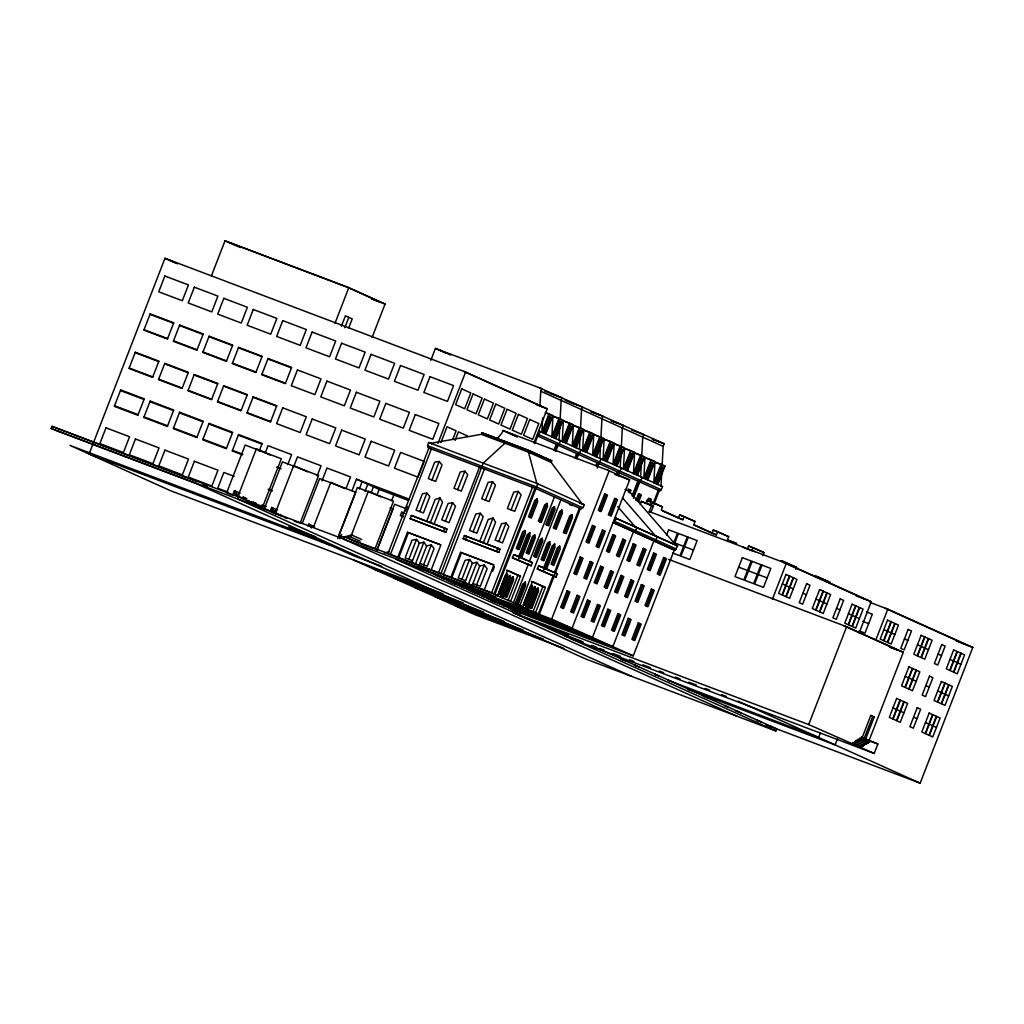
<?xml version="1.0" encoding="UTF-8"?>
<svg xmlns="http://www.w3.org/2000/svg" width="1024" height="1024" viewBox="0 0 1024 1024"><rect width="100%" height="100%" fill="white"/><g stroke="black" fill="none" stroke-linecap="round" stroke-linejoin="round"><path stroke-width="1.5" d="M510.733 578.662L510.285 575.514L507.904 577.382M535.667 589.888L535.219 586.739L532.838 588.621M539.981 405.504L540.736 391.232L541.747 388.634L435.43 348.403L430.81 360.32M542.605 418.01L541.837 432.333L548.979 413.926L545.357 412.557M552.947 416.141L551.859 436.851L559.002 418.432L552.947 416.141L562.957 420.224L555.814 438.63M559.795 425.805L559.027 440.077L560.499 440.64L559.283 443.789L557.197 444.813L554.893 450.739M560.128 419.456L561.139 400.41L562.15 397.811L544.768 391.155M563.341 420.826L562.24 441.523L569.382 423.117L563.341 420.826L573.35 424.896L566.208 443.315L566.374 440.128M573.35 425.331L572.25 446.029L579.392 427.622L573.35 425.331L583.36 429.402L576.218 447.821L576.384 444.634M580.186 434.982L579.43 449.267L580.902 449.83L579.686 452.979L577.6 454.003L575.872 458.445M580.531 428.646L581.542 409.6L582.541 407.002L570.394 402.483M583.744 430.016L582.643 450.714L589.786 432.294L583.744 430.016L593.754 434.086L586.611 452.506L586.778 449.318M593.754 434.522L592.653 455.219L599.795 436.813L593.754 434.522L603.763 438.592L596.621 457.011L596.787 453.824M600.512 445.76L599.834 458.458L601.306 459.008L596.851 466.15M600.922 437.824L601.933 418.79L602.944 416.192L591.13 411.725M604.147 439.194L603.046 459.904L610.189 441.485L604.147 439.194L614.157 443.277L607.014 461.683L607.181 458.496M614.157 443.712L613.056 464.41L620.198 445.99L614.157 443.712L624.166 447.782L617.024 466.189L617.19 463.014M620.902 454.95L620.237 467.635L621.709 468.198L617.254 475.341M621.325 447.014L622.336 427.981L623.347 425.382L611.2 420.864M624.55 448.384L623.45 469.082L630.592 450.675L624.55 448.384L634.56 452.454L627.418 470.874L627.584 467.686M634.56 452.89L633.459 473.6L640.602 455.181L634.56 452.89L644.57 456.973L637.427 475.379L637.594 472.192M641.306 464.141L640.64 476.826L642.112 477.389L640.883 480.538L638.797 481.562L633.05 496.384M641.728 456.205L642.739 437.158L643.75 434.56L631.603 430.042M644.941 457.574L643.84 478.272L650.982 459.853L644.941 457.574L654.95 461.645L647.808 480.064M654.95 462.08L653.862 482.778L661.005 464.371L654.95 462.08L664.973 466.15L657.83 484.57M661.709 473.318L661.03 486.016L662.515 486.566L661.286 489.728L659.2 490.752L654.029 504.09M662.131 465.382L663.142 446.349L664.154 443.75L539.93 388.019M591.578 645.53L776.653 728.883L775.846 730.944L586.112 659.149L196.339 483.622L55.168 430.195L51.2 428.416L52.006 426.342L238.618 496.96L237.824 499.034L631.565 676.352M533.926 443.034L547.2 408.794L465.6 372.045L164.979 258.291L89.062 454.016L330.739 545.472M211.443 275.789L225.011 240.819L348.8 287.667L385.062 304L372.058 337.51M226.624 492.89L245.171 445.069L281.331 458.739L262.771 506.573L246.874 500.557M232.819 494.771L234.432 490.624L240.154 493.197M259.123 451.251L262.144 443.482L238.566 434.56L232.205 450.944L242.522 454.848M265.254 452.89L268.032 445.709L291.61 454.63L287.718 464.678M334.963 323.315L348.8 287.667M263.898 509.67L282.445 461.85L318.605 475.533L300.045 523.354M341.402 326.221L345.434 315.814L352.23 318.874L348.774 327.795M270.093 511.552L271.706 507.418L277.427 509.99M344.794 327.744L348.838 317.35M275.123 513.395L293.67 465.562L307.571 471.821M293.606 466.906L297.51 456.87L321.088 465.792L317.184 475.827M302.208 523.52L319.629 478.592L355.789 492.275L337.792 538.65M321.971 480.934L326.976 468.019L350.554 476.941L346.099 488.422M308.083 526.234L308.89 524.16L314.611 526.733M313.434 527.245L330.854 482.317L344.755 488.576M352 490.65L356.454 479.168L409.498 499.251M339.955 538.816L341.645 534.477M359.334 488.896L362.112 481.728M365.005 491.456L367.782 484.275M350.963 536.154L368.384 491.226L380.89 496.858M361.651 539.494L351.642 534.976L350.029 539.123L358.618 542.989M371.226 492.57L373.453 486.822M376.896 495.117L379.123 489.382L356.454 479.168M391.629 500.698L393.856 494.95M374.963 549.018L393.51 501.197L357.363 487.514L338.803 535.347L344.589 537.536M376.64 550.682L394.637 504.307L406.208 508.685M377.229 549.606L392.973 509.018L390.08 507.93M403.302 516.672L400.448 515.392L401.677 512.23L404.621 513.344M428.685 442.496L427.469 445.658L536.512 486.925L537.741 483.763L428.685 442.496L431.59 443.802M428.48 446.054L427.878 447.642L535.45 488.346L536.064 486.771L582.976 507.84L584.205 504.691L536.832 483.456L528.486 452.16L529.101 450.573L481.946 432.73L481.331 434.317L430.733 443.315M387.878 553.805L428.89 448.051L429.837 448.474M388.109 553.843L388.915 551.77L384.474 552.934M418.624 475.712L424.192 461.363L400.614 452.442L394.496 468.224L418.074 477.146M405.568 511.027L407.309 506.56M431.347 448.973L390.323 554.726L430.592 570.035M437.901 443.456L465.6 372.045M410.125 518.618L411.354 515.456L444.749 528.102L447.014 529.114L445.798 532.275L410.125 518.618L445.798 532.275M440.922 442.522L447.053 426.739L456.115 430.822L452.774 439.424M397.696 557.517L407.488 532.262L440.896 544.896L431.104 570.15L440.922 573.875L483.213 463.13L504.909 443.238L505.523 441.651L506.65 442.163M398.643 557.939L408.435 532.685L407.488 532.262M419.75 511.552L426.931 493.043L429.798 496.538L423.437 512.947L416.064 510.17L422.426 493.747L426.931 493.043M431.987 479.987L439.181 461.466L442.048 464.973L435.674 481.382L428.314 478.592L434.675 462.182L439.181 461.466M408.832 559.258L416.55 539.379L419.354 543.027L411.661 562.867M455.04 440.448L458.381 431.834L467.456 435.917M426.637 521.408L435.174 499.392L439.949 497.958L442.534 502.182L433.997 524.186M430.31 522.803L439.949 497.958M415.347 564.262L423.91 542.17L426.624 546.074M419.021 565.658L426.726 545.818L431.283 544.947L434.086 548.608L427.251 566.234L419.878 563.443M423.565 564.838L431.283 544.947M445.414 521.267L452.595 502.746L455.462 506.253L449.101 522.662L441.728 519.872L448.102 503.462L452.595 502.746M457.664 489.702L464.845 471.181L467.712 474.675L461.338 491.098L453.978 488.307L460.339 471.898L464.845 471.181M443.52 531.251L444.749 528.102M438.464 572.941L479.488 467.187M484.403 469.043L443.379 574.81L449.28 577.037M677.594 545.894L614.925 517.773L677.594 545.894L675.021 550.349L613.082 522.509L674.291 550.08L633.267 655.834L551.667 619.085L609.216 470.707L502.899 430.477L501.901 433.075L496.845 439.258M463.168 538.688L464.397 535.526L497.805 548.173L500.07 549.197L498.842 552.346L463.168 538.688L498.842 552.346M581.965 507.443L581.35 509.018L534.989 488.192L493.978 593.946L484.147 590.234L493.939 564.979L460.544 552.333L450.752 577.587L483.648 590.106M465.446 539.712L466.662 536.55L464.397 535.526M451.686 578.022L461.491 552.768L460.544 552.333M473.165 531.776L480.346 513.254L483.213 516.749L476.851 533.171L469.478 530.381L475.853 513.958L480.346 513.254M485.414 500.198L492.595 481.69L495.462 485.184L489.101 501.594L481.728 498.816L488.09 482.394L492.595 481.69M461.888 579.341L469.594 559.45L472.41 563.11L464.704 582.938M479.68 541.478L488.218 519.462L493.005 518.042L495.59 522.253L487.053 544.269M483.366 542.874L493.005 518.042M468.39 584.333L476.966 562.24L479.68 566.144M472.077 585.728L479.77 565.888L484.326 565.03L487.142 568.678L480.307 586.304L472.934 583.526M476.621 584.922L484.326 565.03M662.515 486.566L538.637 430.886L540.109 431.45L538.88 434.611L536.794 435.622L659.93 491.034M534.861 443.456L537.741 436.058M498.829 541.478L506.01 522.97L508.89 526.464L502.515 542.874L495.142 540.096L501.517 523.674L506.01 522.97M511.078 509.914L518.259 491.392L521.126 494.899L514.765 511.309L507.392 508.518L513.766 492.109L518.259 491.392M542.413 432.589L548.774 416.179L551.603 417.459L545.242 433.869M496.576 551.334L497.805 548.173M543.821 433.229L550.195 416.819M492.582 571.341L494.31 566.886M545.805 434.125L552.947 415.706L548.979 413.926M496.269 594.97L495.462 597.043L488.333 593.83L489.139 591.77L344.23 536.922L343.424 538.995L737.178 716.314M491.52 593.024L532.531 487.27M552.422 437.107L558.784 420.685L561.626 421.965L555.251 438.374M553.843 437.734L560.205 421.325M494.912 594.368L535.936 488.614M553.946 450.317L556.25 444.39M510.592 601.434L495.296 594.726L497.754 595.648L507.546 570.394L520.397 576.179L510.592 601.434L522.688 606.874L532.48 581.619L545.331 587.405L535.526 612.659L539.302 614.362L580.326 508.608M512.448 557.773L513.664 554.611L519.565 556.838L532.403 562.624L531.187 565.786L512.448 557.773L531.187 565.786M499.738 594.125L507.456 574.234L505.165 575.859L498.33 593.485L501.158 594.765M582.17 503.872L551.155 462.362L551.77 460.787L529.101 450.573M517.67 549.005L524.864 530.483L522.624 531.942L516.262 548.365L519.091 549.632L525.466 533.222L524.864 530.483M529.92 517.427L537.101 498.906L534.874 500.378L528.499 516.787L531.341 518.067L537.702 501.658L537.101 498.906M555.84 451.162L558.144 445.235M500.301 596.979L507.994 577.139L507.456 574.234M501.722 597.619L510.285 575.514M562.816 441.779L569.178 425.37L572.006 426.637L565.645 443.059M518.669 556.864L527.219 534.848L529.728 532.672L530.048 536.128L521.51 558.144M503.13 598.246L510.835 578.419L513.126 576.794L513.664 579.686L506.829 597.312L503.987 596.045M518.336 560L519.565 556.838M564.224 442.419L570.598 426.01M520.09 557.504L529.728 532.672M505.408 596.685L513.126 576.794M508.134 600.499L517.939 575.245L506.522 570.112M527.552 553.446L534.733 534.925L532.493 536.397L526.131 552.806L528.96 554.086L535.334 537.664L534.733 534.925M539.789 521.882L546.97 503.36L544.742 504.819L538.381 521.242L541.21 522.509L547.571 506.099L546.97 503.36M572.826 446.285L579.187 429.875L582.016 431.155L575.654 447.565M513.434 602.714L528.448 563.981M529.613 560.998L554.445 496.96M574.234 446.925L580.608 430.515M515.226 603.52L522.816 583.936L525.21 582.054L525.658 585.203L518.054 604.8M516.646 604.16L525.21 582.054M535.002 556.8L542.195 538.278L539.955 539.75L533.594 556.16L536.422 557.44L542.797 541.03L542.195 538.278M547.251 525.235L554.432 506.714L552.205 508.186L545.83 524.595L548.672 525.875L555.034 509.453L554.432 506.714M574.925 458.022L576.653 453.581M519.846 605.606L560.87 499.853M576.819 458.867L578.534 454.426M537.382 568.998L538.598 565.837L544.499 568.077L557.338 573.85L556.122 577.011L537.382 568.998L556.122 577.011M583.206 450.97L589.581 434.547L592.41 435.827L586.048 452.25M524.672 605.35L532.39 585.472L530.099 587.085L523.264 604.723L526.093 605.99M542.464 560.166L549.658 541.645L547.418 543.117L541.056 559.526L543.885 560.806L550.259 544.384L549.658 541.645M554.714 528.602L561.894 510.08L559.667 511.539L553.293 527.962L556.134 529.229L562.496 512.819L561.894 510.08M584.627 451.61L590.989 435.187M525.235 608.205L532.928 588.365L532.39 585.472M526.656 608.845L535.219 586.739M543.603 568.09L552.154 546.086L554.662 543.898L554.982 547.354L546.445 569.37M528.064 609.485L535.77 589.645L538.061 588.019L538.598 590.912L531.763 608.55L528.922 607.27M543.27 571.226L544.499 568.077M545.024 568.73L554.662 543.898M530.342 607.91L538.061 588.019M593.216 455.475L599.59 439.066L602.419 440.333L596.058 456.755M535.526 612.659L533.069 611.738L542.874 586.483L531.456 581.338M552.486 564.672L559.667 546.15L557.427 547.622L551.066 564.032L553.894 565.312L560.269 548.89L559.667 546.15M564.723 533.107L571.904 514.586L569.677 516.045L563.302 532.467L566.144 533.747L572.506 517.325L571.904 514.586M594.637 456.115L601.011 439.693M538.368 613.939L553.382 575.206M554.534 572.237L579.379 508.186M595.904 465.728L597.056 462.758M597.222 468.058L598.938 463.616M603.61 460.16L609.984 443.738L612.813 445.018L606.438 461.427M605.03 460.787L611.392 444.378M613.619 464.666L619.994 448.243L622.822 449.523L616.461 465.946M615.04 465.306L621.402 448.883M562.125 607.846L568.486 591.424M575.232 574.067L581.594 557.658M587.469 542.502L593.843 526.08M599.718 510.925L606.08 494.515M616.307 474.918L617.459 471.949M618.189 475.763L619.341 472.806M624.013 469.338L630.374 452.928L633.216 454.208L626.842 470.618M625.434 469.978L631.795 453.568M572.134 612.352L578.509 595.942M585.242 578.573L591.603 562.163M597.478 547.008L603.853 530.586M609.728 515.443L616.09 499.021M607.398 470.106L629.619 479.898L572.07 628.262L454.17 583.654L455.117 584.077M613.824 522.79L616.397 518.336M634.022 473.856L640.397 457.434L643.226 458.714L636.851 475.123M628.506 492.378L629.568 489.638M635.443 474.483L641.805 458.074M629.914 493.018L630.976 490.278L628.147 488.998M582.528 617.037L588.89 600.614M595.622 583.258L601.997 566.835M607.872 551.68L614.234 535.27M632.102 495.949L637.85 481.139M633.421 498.291L639.744 481.984M635.878 500.518L638.541 493.683L641.37 494.963L638.72 501.798M644.416 478.528L650.778 462.118L653.619 463.386L647.245 479.808M637.299 501.158L639.949 494.323M645.824 479.168L652.198 462.746M592.538 621.542L598.899 605.12M605.632 587.763L612.006 571.354M617.882 556.198L624.256 539.776M640.282 504.166L641.37 501.363L653.389 506.035L650.931 512.346L649.242 511.578L651.686 505.267L653.389 506.035M651.546 501.926L650.33 505.075L645.901 503.398L647.13 500.25L651.546 501.926L662.502 506.854L661.286 510.016L682.816 519.706L684.045 516.557L679.616 514.88L678.4 518.042L682.816 519.706M646.95 502.298L648.55 498.189L651.379 499.469L650.317 502.208M654.426 483.034L660.787 466.624L663.629 467.904L657.254 484.314M648.909 501.568L649.958 498.829M655.846 483.674L662.208 467.264M602.931 626.214L609.293 609.805M616.026 592.435L622.4 576.026M628.275 560.87L634.637 544.461M653.082 503.654L658.253 490.33M612.941 630.733L619.302 614.31M626.035 596.954L632.41 580.531M638.285 565.376L644.646 548.966M623.322 635.405L629.696 618.995M636.429 601.626L642.79 585.216M648.678 570.061L655.04 553.638M666.547 535.194L668.646 529.792L677.491 533.133L673.818 542.605M633.344 639.91L639.706 623.501M646.438 606.131L652.813 589.722M658.688 574.566L665.05 558.157M684.045 516.557L695.002 521.485L693.773 524.646L716.442 534.848L717.658 531.699L713.242 530.022L712.013 533.171L716.442 534.848M717.658 531.699L728.614 536.627L727.398 539.789L736.691 543.539L727.846 540.198M762.79 555.725L764.019 552.563L753.062 547.635L748.646 545.958L747.418 549.12L742.886 547.072M753.062 547.635L751.834 550.797L749.005 549.517M772.403 599.245L786.278 563.443L649.242 511.578M795.686 569.306L796.506 567.194L781.133 560.589L792.09 565.53M868.275 741.619L860.902 738.829L861.517 737.254L877.875 743.987L874.202 753.446L808.691 724.582L846.643 626.726L668.57 559.334M820.365 732.992L818.637 737.459L667.878 680.166L670.822 681.28M859.136 633.05L871.283 601.715L786.278 563.443M837.466 738.931L835.149 744.896L687.782 689.139L690.048 690.15M875.648 640.474L887.795 609.152L869.926 602.394M852.173 744.166L852.787 742.592L862.758 746.445L865.114 743.795L866.253 744.307L866.867 742.733L867.994 743.245L868.608 741.67L859.763 738.317L859.162 739.891L858.022 739.392L857.408 740.966L856.282 740.454L853.926 743.104L852.787 742.592M870.464 715.43L872.73 716.454L864.154 738.547L861.888 737.523M861.018 747.52L861.632 745.933L862.758 746.445M861.517 737.254L862.234 737.574L870.797 715.469L874.202 717.005L865.626 739.11L869.03 740.634L903.322 652.25L846.643 626.726M870.362 740.595L869.747 742.17L868.608 741.67M766.246 724.941L920.154 783.181L972.8 647.437L887.795 609.152M775.846 730.944L512.96 612.557L519.718 615.117L520.538 613.056L417.178 566.515M419.251 543.283L423.91 542.17M472.307 563.354L476.966 562.24M351.642 534.976L344.23 536.922L350.835 537.05L360.128 541.235M416.55 539.379L411.981 540.237L405.146 557.875L412.518 560.653M469.594 559.45L465.037 560.32L458.202 577.946L465.562 580.736M564.966 636.032L583.104 642.074L550.694 628.749L568.371 635.443L560.435 631.872L519.629 615.616M229.094 242.445L346.982 287.053L380.979 302.374L372.032 298.982M371.635 298.918L385.062 304M549.99 393.293L558.848 396.646M565.171 400.346L576.986 404.813M590.797 411.674L599.654 415.027M611.878 420.954L617.792 423.194M652.685 439.334L660.07 442.125M652.339 439.283L664.154 443.75M535.693 404.352L547.2 408.794M546.906 413.427L552.947 415.706M614.848 474.304L629.619 479.898M535.898 454.694L547.686 459.162L527.283 449.971L486.029 434.355L496.23 438.95M481.331 434.317L528.486 452.16L551.155 462.362M535.552 454.656L551.77 460.787M659.558 505.741L662.502 506.854M150.003 314.342L173.581 323.264M179.469 325.491L203.046 334.413M208.947 336.653L232.525 345.574M238.413 347.802L261.99 356.723M267.891 358.95L291.469 367.872M695.002 521.485L679.616 514.88M728.614 536.627L713.242 530.022M764.019 552.563L748.646 545.958M793.562 566.08L796.506 567.194M856.23 595.891L871.283 601.715M144.051 329.69L167.629 338.611M173.517 340.838L197.094 349.76M202.995 352L226.573 360.922M232.461 363.149L256.038 372.07M261.939 374.298L285.517 383.219M956.25 641.05L972.8 647.437M579.789 503.014L584.205 504.691M866.445 611.93L872.333 614.17L864.986 633.101L859.098 630.874M683.648 546.317L674.803 542.976L678.477 533.504L687.322 536.845L679.974 555.789L672.602 552.998M684.621 546.688L693.466 550.042M738.662 567.142L747.494 570.483M748.48 570.854L757.325 574.208M758.31 574.579L767.142 577.92M569.395 504.499L572.378 505.626M674.291 550.08L675.021 550.349M862.771 621.402L868.659 623.629M135.13 352.666L158.707 361.587M164.608 363.814L188.186 372.736M194.074 374.976L217.664 383.898M223.552 386.125L247.13 395.046M253.03 397.274L276.608 406.195M889.754 646.989L897.19 649.805L843.93 625.818M889.843 647.142L903.322 652.25M129.178 368.013L152.755 376.934M158.656 379.162L182.234 388.083M188.122 390.31L211.712 399.232M217.6 401.472L241.178 410.394M247.078 412.621L270.656 421.542M120.448 390.541L144.026 399.475M149.914 401.702L173.491 410.624M179.392 412.851L202.97 421.773M208.858 424L232.435 432.922M238.336 435.162L261.914 444.083M379.123 489.382L408.589 500.531M447.014 529.114L411.354 515.456M466.662 536.55L500.07 549.197M527.987 560.947L532.403 562.624M114.547 405.734L138.125 414.656M144.026 416.883L167.603 425.805M173.491 428.045L197.069 436.966M202.97 439.194L226.547 448.115M232.435 450.342L242.752 454.246M276.646 467.072L281.075 468.749M557.338 573.85L538.598 565.837M400.448 515.392L403.392 516.506M408.435 532.685L440.384 544.781M461.491 552.768L493.44 564.851M517.939 575.245L520.397 576.179M542.874 586.483L545.331 587.405M872.73 716.454L874.202 717.005M234.189 476.352L223.872 472.448L217.741 488.23L228.058 492.134M268.083 489.178L272.499 490.842M261.952 504.96L266.381 506.624M197.146 481.549L52.006 426.342M228.07 493.44L232.41 495.078M360.499 543.552L373.517 548.48M51.2 428.416L488.333 593.83M522.688 606.874L520.23 605.952L533.069 611.738M271.552 512.102L275.904 513.754L271.706 507.418M495.462 597.043L395.994 559.398L519.718 615.117M284.147 517.338L287.04 518.426M294.259 521.165L298.598 522.803M435.264 575.04L551.667 619.085M870.502 741.197L877.875 743.987M491.2 600.333L493.658 601.254L487.232 598.362M494.976 602.035L612.864 646.643L653.888 540.89L655.974 539.866L657.19 536.704L655.718 536.154L622.515 497.843M858.022 739.392L867.994 743.245M511.603 609.51L514.061 610.445L508.352 607.872M513.779 610.496L520.538 613.056M633.267 655.834L514.432 610.79M856.282 740.454L866.253 744.307M315.738 536.781L288.909 526.63L353.408 555.674L381.734 566.387M854.528 741.517L864.512 745.382M513.971 613.056L808.691 724.582M311.578 536.832L69.901 445.376L170.662 490.765L442.931 593.792M591.629 645.453L596.122 647.142M599.667 648.486L604.134 650.176M613.069 653.555L620.506 656.371M629.44 659.75L633.907 661.44M642.829 664.819L650.278 667.635M659.213 671.027L663.667 672.717M675.341 677.12L680.051 678.912M688.794 682.214L696.422 685.107M705.229 688.435L709.722 690.138M721.677 694.656L726.157 696.358M570.637 638.579L874.202 753.446M623.974 660.186L621.03 659.072L626.24 661.21M637.197 666.138L634.253 665.024L639.462 667.162M659.866 676.352L654.656 674.214L656.922 675.238M373.798 569.101L463.334 602.982M394.202 578.278L483.738 612.16M703.27 696.115L706.214 697.229M705.536 697.126L708.493 698.24M414.605 587.469L504.141 621.35M724.813 705.805L727.757 706.918M434.995 596.659L523.046 629.978M738.714 711.859L735.757 710.746L740.979 712.883M455.398 605.85L543.45 639.155M761.382 722.061L756.16 719.923L758.426 720.947M772.339 727.002L769.382 725.888L772.787 727.411M563.84 648.346L475.802 615.027L353.395 559.91M225.011 240.819L240.422 247.552M540.736 391.232L663.142 446.349M439.514 350.029L450.675 355.046M435.43 348.403L445.632 352.998M463.782 371.443L543.117 407.168M559.002 418.432L562.957 420.224M569.382 423.117L573.35 424.896M579.392 427.622L583.36 429.402M589.786 432.294L593.754 434.086M599.795 436.813L603.763 438.592M610.189 441.485L614.157 443.277M620.198 445.99L624.166 447.782M630.592 450.675L634.56 452.454M640.602 455.181L644.57 456.973M650.982 459.853L654.95 461.645M661.005 464.371L664.973 466.15M169.062 259.917L177.613 263.77M164.979 258.291L174.899 262.758M538.138 434.33L661.286 489.728M506.982 432.102L515.354 435.878M502.899 430.477L517.478 437.043M625.05 489.498L629.427 491.469L676.122 545.344M647.13 500.25L658.086 505.178M783.565 562.534L865.165 599.283M885.082 608.243L965.222 644.339M753.203 550.976L754.906 551.744M647.488 503.795L650.33 505.075M641.37 501.363L645.901 503.398M662.605 510.925L678.4 518.042M693.606 524.877L712.013 533.171M481.946 432.73L493.274 437.837M782.336 583.91L785.741 585.446M786.112 585.613L789.517 587.149M789.888 587.315L793.293 588.851M802.931 593.19L806.323 594.714M815.962 599.053L819.366 600.589M819.738 600.755L823.142 602.291M823.514 602.458L826.918 603.994M836.544 608.32L839.949 609.856M848.448 613.683L851.853 615.219M852.224 615.386L855.629 616.922M856.013 617.088L859.405 618.624M883.853 629.632L887.245 631.155M887.629 631.322L891.034 632.858M891.405 633.024L894.81 634.56M904.435 638.899L907.84 640.435M917.478 644.762L920.87 646.298M921.254 646.464L924.646 648M925.03 648.166L928.435 649.702M938.061 654.042L941.466 655.565M949.965 659.405L953.37 660.928M953.741 661.094L957.146 662.63M957.517 662.797L960.922 664.333M614.438 521.216L676.378 549.056M905.229 676.339L908.634 677.862M909.005 678.042L912.41 679.565M912.781 679.744L916.186 681.267M925.824 685.606L929.216 687.142M937.715 690.97L941.12 692.493M941.491 692.672L944.896 694.195M945.28 694.374L948.672 695.898M892.979 707.904L896.384 709.44M896.768 709.606L900.16 711.142M900.544 711.309L903.936 712.845M913.574 717.171L916.979 718.707M925.478 722.534L928.87 724.07M929.254 724.237L932.646 725.773M933.03 725.939L936.435 727.475M513.664 554.611L526.515 560.397M401.677 512.23L404.531 513.51M270.298 455.04L256.397 448.781L237.85 496.602L282.074 516.518M859.763 738.317L860.902 738.829M737.958 701.133L920.154 783.181M489.139 591.77L497.754 595.648M463.59 584.077L486.259 594.291M441.434 577.741L444.288 579.034M446.426 579.994L452.851 582.886M461.837 586.931L464.691 588.211M466.829 589.184L473.254 592.077M482.24 596.122L485.094 597.402M502.643 605.299L505.498 606.592M450.394 581.952L453.235 583.232M475.52 593.267L474.573 592.845L592.461 637.453L633.485 531.699L635.571 530.675L636.8 527.526L635.328 526.963L617.677 506.611M494.029 601.6L495.923 602.458M236.275 493.888L238.938 495.091M246.899 498.675L242.918 496.883A20.134 1.933 38.4 0 1 237.146 495.142M276.211 511.872L270.899 509.478L275.904 513.754M202.957 484.173L207.322 486.131M253.222 501.926L257.216 505.331L255.539 502.797M233.626 492.698L238.618 496.96L234.432 490.624M308.89 524.16L311.398 527.962M252.992 502.285A20.134 1.933 38.4 0 1 250.547 501.862M249.37 501.197A20.134 1.933 38.4 0 1 247.987 500.352M246.438 499.341A20.134 1.933 38.4 0 1 244.736 498.176M280.973 514.88A20.134 1.933 38.4 0 1 272.717 510.771M105.984 427.827L99.853 443.622L123.43 452.544L129.562 436.749L105.984 427.827M120.678 389.952L114.317 406.336L137.894 415.258L144.256 398.874L120.678 389.952M135.309 352.23L129.011 368.448L152.589 377.37L158.886 361.152L135.309 352.23M150.17 313.907L143.872 330.125L167.45 339.046L173.747 322.829L150.17 313.907M164.864 276.019L158.746 291.802L182.323 300.723L188.442 284.941L164.864 276.019M135.45 438.989L129.331 454.771L152.909 463.693L159.027 447.91L135.45 438.989M150.144 401.101L143.795 417.485L167.373 426.406L173.722 410.022L150.144 401.101M164.774 363.379L158.49 379.597L182.067 388.518L188.352 372.301L164.774 363.379M179.648 325.056L173.35 341.286L196.928 350.208L203.226 333.978L179.648 325.056M194.33 287.181L188.211 302.963L211.789 311.885L217.907 296.102L194.33 287.181M164.928 450.138L158.797 465.92L182.374 474.842L188.506 459.059L164.928 450.138M179.622 412.25L173.261 428.634L196.838 437.555L203.2 421.184L179.622 412.25M194.253 374.528L187.955 390.758L211.533 399.68L217.83 383.45L194.253 374.528M209.114 336.205L202.816 352.435L226.394 361.357L232.691 345.126L209.114 336.205M223.808 298.33L217.69 314.112L241.267 323.034L247.386 307.251L223.808 298.33M194.394 461.286L188.275 477.069L211.853 486.003L217.971 470.208L194.394 461.286M209.088 423.411L202.739 439.795L226.317 448.717L232.666 432.333L209.088 423.411M223.718 385.69L217.434 401.907L241.011 410.829L247.296 394.611L223.718 385.69M238.592 347.366L232.294 363.584L255.872 372.506L262.17 356.288L238.592 347.366M253.274 309.478L247.155 325.261L270.733 334.182L276.864 318.4L253.274 309.478M253.197 396.838L246.899 413.056L270.477 421.978L276.774 405.76L253.197 396.838M268.058 358.515L261.76 374.733L285.338 383.654L291.635 367.437L268.058 358.515M282.752 320.627L276.634 336.422L300.211 345.344L306.33 329.549L282.752 320.627M282.726 407.834L276.608 423.616L300.186 432.538L306.304 416.755L282.726 407.834M297.421 369.946L291.302 385.728L314.88 394.65L320.998 378.867L297.421 369.946M312.115 332.07L305.997 347.853L329.574 356.774L335.693 340.992L312.115 332.07M312.205 418.982L306.074 434.765L329.651 443.686L335.782 427.904L312.205 418.982M326.899 381.107L320.768 396.89L344.346 405.811L350.477 390.029L326.899 381.107M341.594 343.219L335.462 359.002L359.04 367.923L365.171 352.141L341.594 343.219M341.67 430.131L335.552 445.926L359.13 454.848L365.248 439.066L341.67 430.131M356.365 392.256L350.246 408.038L373.824 416.96L379.942 401.178L356.365 392.256M371.059 354.368L364.941 370.163L388.518 379.085L394.637 363.29L371.059 354.368M371.149 441.293L365.018 457.075L388.595 465.997L394.726 450.214L371.149 441.293M385.843 403.405L379.712 419.187L403.29 428.109L409.421 412.326L385.843 403.405M400.538 365.53L394.406 381.312L417.984 390.234L424.115 374.451L400.538 365.53M415.309 414.566L409.19 430.349L432.768 439.27L438.886 423.488L415.309 414.566M430.003 376.678L423.885 392.461L447.462 401.382L453.581 385.6L430.003 376.678M461.747 388.851L455.616 404.634L464.691 408.717L470.81 392.934L461.747 388.851M473.075 393.958L466.957 409.741L476.019 413.824L482.15 398.042L473.075 393.958M484.416 399.066L478.285 414.848L487.36 418.931L493.478 403.149L484.416 399.066M495.744 404.16L489.626 419.942L498.688 424.026L504.806 408.243L495.744 404.16M507.085 409.267L500.954 425.05L510.029 429.133L516.147 413.35L507.085 409.267M518.413 414.374L512.294 430.157L521.357 434.24L527.475 418.458L518.413 414.374M529.741 419.469L523.622 435.264L532.685 439.347L538.816 423.552L529.741 419.469M567.078 590.797L560.704 607.206L563.546 608.486L569.907 592.064L567.078 590.797M580.173 557.018L573.811 573.427L576.64 574.707L583.014 558.285L580.173 557.018M592.422 525.44L586.048 541.862L588.89 543.142L595.251 526.72L592.422 525.44M604.659 493.875L598.298 510.298L601.126 511.565L607.501 495.155L604.659 493.875M577.088 595.302L570.714 611.712L573.555 612.992L579.917 596.582L577.088 595.302M590.182 561.523L583.821 577.933L586.65 579.213L593.024 562.803L590.182 561.523M602.432 529.958L596.07 546.368L598.899 547.648L605.261 531.226L602.432 529.958M614.682 498.381L608.307 514.803L611.149 516.083L617.51 499.661L614.682 498.381M587.482 599.974L581.107 616.397L583.936 617.677L590.31 601.254L587.482 599.974M600.576 566.195L594.214 582.618L597.043 583.898L603.405 567.475L600.576 566.195M612.826 534.63L606.451 551.053L609.293 552.32L615.654 535.91L612.826 534.63M597.491 604.493L591.117 620.902L593.958 622.182L600.32 605.76L597.491 604.493M610.586 570.714L604.224 587.123L607.053 588.403L613.427 571.981L610.586 570.714M622.835 539.136L616.461 555.558L619.302 556.838L625.664 540.416L622.835 539.136M607.872 609.165L601.51 625.587L604.339 626.854L610.714 610.445L607.872 609.165M620.979 575.386L614.605 591.808L617.446 593.075L623.808 576.666L620.979 575.386M633.216 543.821L626.854 560.23L629.683 561.51L636.058 545.101L633.216 543.821M617.882 613.67L611.52 630.093L614.349 631.36L620.723 614.95L617.882 613.67M630.989 579.891L624.627 596.314L627.456 597.594L633.818 581.171L630.989 579.891M643.238 548.326L636.864 564.749L639.706 566.016L646.067 549.606L643.238 548.326M628.275 618.355L621.914 634.765L624.742 636.045L631.104 619.635L628.275 618.355M641.382 584.576L635.008 600.986L637.85 602.266L644.211 585.856L641.382 584.576M653.619 553.011L647.258 569.421L650.086 570.701L656.461 554.278L653.619 553.011M638.285 622.861L631.923 639.283L634.752 640.55L641.126 624.141L638.285 622.861M651.392 589.082L645.018 605.504L647.859 606.771L654.221 590.362L651.392 589.082M663.629 557.517L657.267 573.926L660.096 575.206L666.47 558.797L663.629 557.517M688.294 537.216L680.947 556.16L689.792 559.514L697.139 540.57L688.294 537.216M742.336 557.67L734.989 576.614L743.821 579.955L751.168 561.011L742.336 557.67M752.154 561.382L744.806 580.326L753.651 583.667L760.998 564.736L752.154 561.382M761.984 565.107L754.637 584.038L763.469 587.392L770.816 568.448L761.984 565.107M786.01 574.438L778.662 593.382L782.067 594.918L789.414 575.974L786.01 574.438M789.786 576.141L782.438 595.085L785.843 596.621L793.19 577.677L789.786 576.141M793.562 577.843L786.214 596.787L789.619 598.31L796.966 579.379L793.562 577.843M806.605 583.718L799.258 602.65L802.65 604.186L809.997 585.242L806.605 583.718M819.635 589.581L812.288 608.525L815.693 610.061L823.04 591.117L819.635 589.581M823.411 591.283L816.064 610.227L819.469 611.763L826.816 592.819L823.411 591.283M827.187 592.986L819.84 611.93L823.245 613.453L830.592 594.522L827.187 592.986M840.218 598.861L832.87 617.792L836.275 619.328L843.622 600.384L840.218 598.861M852.122 604.211L844.774 623.155L848.179 624.691L855.526 605.747L852.122 604.211M855.898 605.914L848.55 624.858L851.955 626.394L859.302 607.45L855.898 605.914M859.674 607.616L852.339 626.56L855.731 628.083L863.078 609.152L859.674 607.616M887.526 620.16L880.179 639.091L883.571 640.627L890.918 621.683L887.526 620.16M891.302 621.862L883.955 640.794L887.36 642.33L894.707 623.386L891.302 621.862M895.078 623.552L887.731 642.496L891.136 644.032L898.483 625.088L895.078 623.552M908.109 629.427L900.762 648.371L904.166 649.894L911.514 630.963L908.109 629.427M896.653 698.432L889.306 717.376L892.71 718.912L900.058 699.968L896.653 698.432M908.902 666.867L901.555 685.811L904.96 687.334L912.307 668.403L908.902 666.867M921.152 635.302L913.805 654.234L917.197 655.77L924.544 636.826L921.152 635.302M900.442 700.134L893.094 719.078L896.486 720.602L903.834 701.67L900.442 700.134M912.678 668.57L905.331 687.514L908.736 689.037L916.083 670.093L912.678 668.57M924.928 637.005L917.581 655.936L920.973 657.472L928.32 638.528L924.928 637.005M904.218 701.837L896.87 720.781L900.262 722.304L907.61 703.373L904.218 701.837M916.454 670.272L909.107 689.203L912.512 690.739L919.859 671.795L916.454 670.272M928.704 638.694L921.357 657.638L924.762 659.174L932.109 640.23L928.704 638.694M917.248 707.712L909.901 726.643L913.306 728.179L920.653 709.235L917.248 707.712M929.498 676.134L922.15 695.078L925.542 696.614L932.89 677.67L929.498 676.134M941.734 644.57L934.387 663.514L937.792 665.037L945.139 646.106L941.734 644.57M929.152 713.062L921.805 732.006L925.197 733.542L932.544 714.598L929.152 713.062M941.389 681.498L934.042 700.442L937.446 701.965L944.794 683.034L941.389 681.498M953.638 649.933L946.291 668.864L949.696 670.4L957.043 651.456L953.638 649.933M932.928 714.765L925.581 733.709L928.986 735.245L936.32 716.301L932.928 714.765M945.165 683.2L937.818 702.144L941.222 703.667L948.57 684.723L945.165 683.2M957.414 651.635L950.067 670.566L953.472 672.102L960.819 653.158L957.414 651.635M936.704 716.467L929.357 735.411L932.762 736.934L940.109 718.003L936.704 716.467M948.954 684.902L941.606 703.846L944.998 705.37L952.346 686.426L948.954 684.902M961.19 653.325L953.843 672.269L957.248 673.805L964.595 654.861L961.19 653.325M819.174 577.408L814.758 575.731L830.131 582.336L819.174 577.408"/></g></svg>
